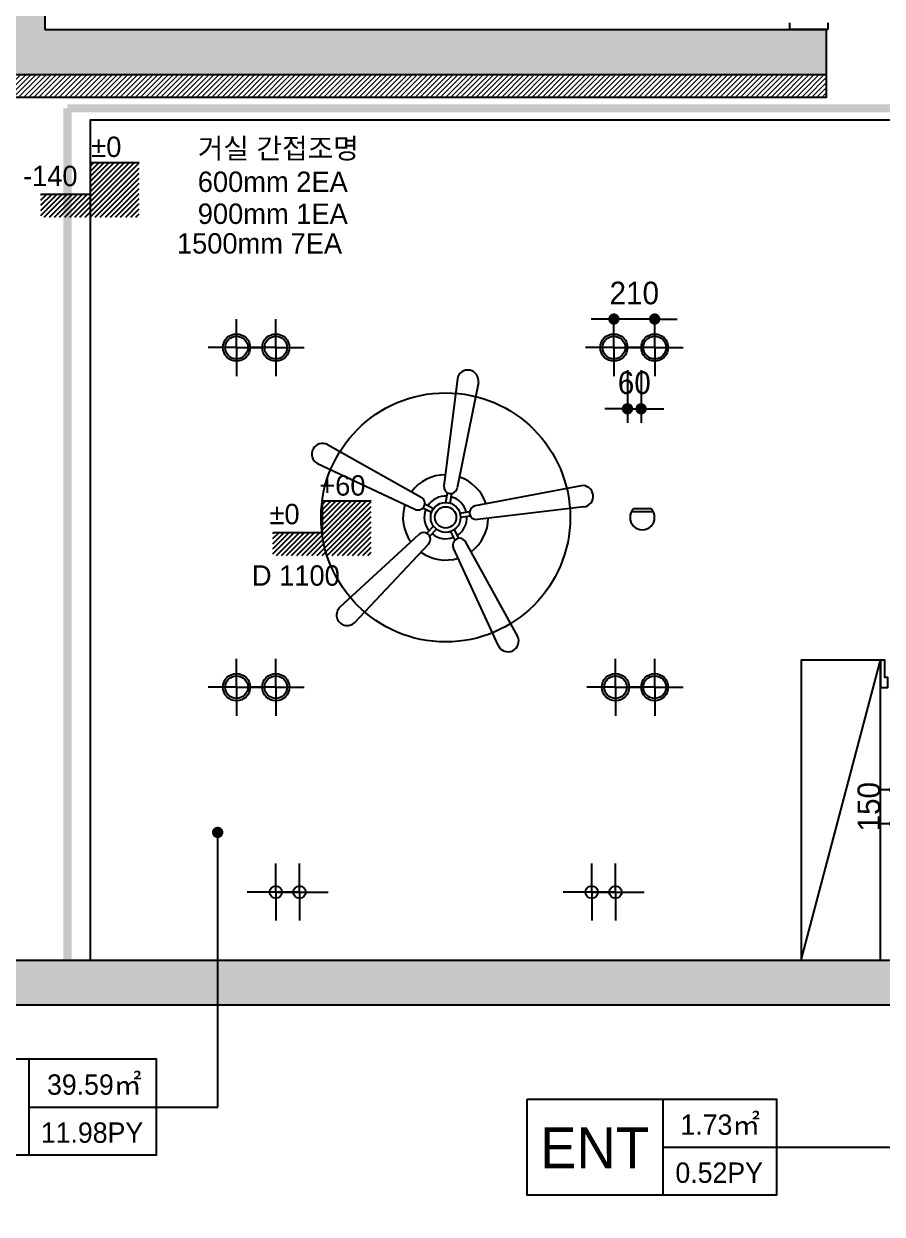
# Model space of a CAD drawing. Header units: millimetres. Extents: x 0 to 400063, y 963 to 238763.
# Drawn here: x 95232 to 99021, y 113700 to 118957 of the extents above; entities that cross this region are included whole.
import ezdxf
from ezdxf.enums import TextEntityAlignment as Align

# ---------------------------------------------------------------- set-up
doc = ezdxf.new("R2010")
doc.units = ezdxf.units.MM
doc.header["$LTSCALE"] = 40
doc.header["$PDMODE"] = 34
doc.linetypes.add('HID', pattern=[2.3, 1.5, -0.8])
doc.layers.get('Defpoints').update_dxf_attribs({"color": 249})
doc.layers.add('.', color=7, linetype='Continuous', lineweight=13)
for name, color, linetype in [('2sec', 2, 'Continuous'), ('3TI-CE-LIGHT', 6, 'Continuous'), ('DIM', 8, 'Continuous'), ('DOOR-FRAME', 4, 'Continuous'), ('GPG-TEXT', 3, 'Continuous'), ('RC-LIGHT', 7, 'Continuous'), ('SOL253', 253, 'Continuous'), ('도면층4', 4, 'Continuous'), ('도면층8', 253, 'Continuous')]:
    doc.layers.add(name, color=color, linetype=linetype)
doc.styles.add('GHS', font='stylu.ttf')
doc.styles.add('HY울릉도L', font='HYWULM.TTF')
doc.styles.add('울릉도 L', font='HYWULM.TTF')
doc.styles.add('휴먼엑스포', font='stylu.ttf')
doc.dimstyles.new('황금손50', dxfattribs={"dimscale": 50, "dimtxt": 3, "dimasz": 1, "dimexe": 1.25, "dimexo": 2, "dimgap": 1.25, "dimtad": 1, "dimdec": 0, "dimzin": 9, "dimtxsty": '울릉도 L', "dimblk": 'DOT', "dimcen": 2.5, "dimclrd": 1, "dimclre": 1, "dimadec": 0, "dimazin": 0, "dimtfac": 1, "dimtdec": 0, "dimtix": 1, "dimtmove": 0, "dimatfit": 2, "dimldrblk": 'DOT', "dimfxl": 0, "dimarcsym": 0})

# ---------------------------------------------------------------- blocks, each defined once
blk = doc.blocks.new('_Dot')
at = {"color": 0, "lineweight": -2}
blk.add_line((-0.5, 0), (-1, 0), dxfattribs=at)
at = {"color": 0, "const_width": 0.5}
blk.add_lwpolyline([(-0.25, 0, 1), (0.25, 0, 1)], format="xyb", close=True, dxfattribs=at)
blk = doc.blocks.new('*D233')
at = {"layer": 'Defpoints', "color": 0}
for p in [(97837, 117653.1), (97837, 117653.1), (98017, 117653.1)]:
    blk.add_point(p, dxfattribs=at)
at = {"layer": 'DIM', "color": 1, "lineweight": -2}
for p, q in [((97787, 117653.1), (97737, 117653.1)), ((98017, 117653.1), (97837, 117653.1)), ((98067, 117653.1), (98117, 117653.1)), ((97837, 117553.1), (97837, 117590.6)), ((98017, 117553.1), (98017, 117590.6))]:
    blk.add_line(p, q, dxfattribs=at)
at = {"layer": 'DIM', "color": 1, "lineweight": -2, "xscale": 50, "yscale": 50, "zscale": 50}
blk.add_blockref('_Dot', (97837, 117653.1), dxfattribs=at)
at = {"layer": 'DIM', "color": 1, "lineweight": -2, "xscale": 50, "yscale": 50, "zscale": 50, "rotation": 180}
blk.add_blockref('_Dot', (98017, 117653.1), dxfattribs=at)
at = {"layer": 'DIM', "color": 0, "insert": (97927, 117767.6), "char_height": 100, "attachment_point": 5, "style": '울릉도 L'}
blk.add_mtext('210', dxfattribs=at)
blk = doc.blocks.new('*D234')
at = {"layer": 'Defpoints', "color": 0}
for p in [(97897, 117527.1), (97957, 117527.1), (97957, 117256.8)]:
    blk.add_point(p, dxfattribs=at)
at = {"layer": 'DIM', "color": 1, "lineweight": -2}
for p, q in [((97897, 117427.1), (97897, 117194.3)), ((97957, 117427.1), (97957, 117194.3)), ((97847, 117256.8), (97797, 117256.8)), ((97897, 117256.8), (97957, 117256.8)), ((98007, 117256.8), (98057, 117256.8))]:
    blk.add_line(p, q, dxfattribs=at)
at = {"layer": 'DIM', "color": 1, "lineweight": -2, "xscale": 50, "yscale": 50, "zscale": 50}
blk.add_blockref('_Dot', (97897, 117256.8), dxfattribs=at)
at = {"layer": 'DIM', "color": 1, "lineweight": -2, "xscale": 50, "yscale": 50, "zscale": 50, "rotation": 180}
blk.add_blockref('_Dot', (97957, 117256.8), dxfattribs=at)
at = {"layer": 'DIM', "color": 0, "insert": (97927, 117371.3), "char_height": 100, "attachment_point": 5, "style": '울릉도 L'}
blk.add_mtext('60', dxfattribs=at)
blk = doc.blocks.new('*D236')
at = {"layer": 'Defpoints', "color": 0}
for p in [(99077.8, 115574.3), (99415.1, 115574.3), (99415.1, 115424.3)]:
    blk.add_point(p, dxfattribs=at)
at = {"layer": 'DIM', "color": 1, "lineweight": -2}
for p, q in [((99077.8, 115624.3), (99077.8, 115674.3)), ((99315.1, 115574.3), (99015.3, 115574.3)), ((99077.8, 115424.3), (99077.8, 115574.3)), ((99315.1, 115424.3), (99015.3, 115424.3)), ((99077.8, 115374.3), (99077.8, 115324.3))]:
    blk.add_line(p, q, dxfattribs=at)
at = {"layer": 'DIM', "color": 1, "lineweight": -2, "xscale": 50, "yscale": 50, "zscale": 50}
for p, rotation in [((99077.8, 115574.3), 270), ((99077.8, 115424.3), 90)]:
    blk.add_blockref('_Dot', p, dxfattribs=dict(at, rotation=rotation))
at = {"layer": 'DIM', "color": 0, "insert": (98963.3, 115499.3), "char_height": 100, "attachment_point": 5, "rotation": 90, "style": '울릉도 L'}
blk.add_mtext('150', dxfattribs=at)

msp = doc.modelspace()

# ---------------------------------------------------------------- hatches: boundary and pattern name
at = {"layer": '.'}
h = msp.add_hatch(color=251, dxfattribs=at)
h.dxf.hatch_style = 1
h.paths.add_polyline_path([(93853.2, 115385.2), (93653.2, 115293), (93653.2, 114622.2), (96087.5, 114622.2), (96087.5, 114822.2), (93853.2, 114822.2)])
h.paths.add_polyline_path([(99106.2, 114822.2), (96087.5, 114822.2), (96087.5, 114622.2), (99106.2, 114622.2)])
h.paths.add_polyline_path([(103984.1, 114767.2), (103524.1, 114767.2), (103524.1, 115409.2), (103324.1, 115409.2), (103324.1, 114822.2), (100618.2, 114822.2), (100618.2, 116297.2), (100464.1, 116297.2), (100463.2, 114822.2), (100068.2, 114822.2), (100068.2, 114622.2), (103777.1, 114622.2), (103777.1, 113259.2), (104937.1, 113259.2), (104937.1, 113947.2), (104814.1, 113947.2), (104814.1, 113382.2), (103984.1, 113382.2)])
h.paths.add_polyline_path([(103524.1, 117222.2), (103600.7, 117222.2), (103600.7, 117382.2), (100463.2, 117382.2), (100463.2, 117197.2), (100618.2, 117197.2), (100618.2, 117222.2), (103324.1, 117222.2), (103324.1, 116589.2), (103524.1, 116589.2)])
h.paths.add_polyline_path([(105592.2, 117637.2), (105392.2, 117637.2), (105392.2, 117382.2), (104395.7, 117382.2), (104395.7, 117222.2), (104584.1, 117222.2), (104584.1, 116622.2), (105414.1, 116622.2), (105414.1, 116482.2), (105592.2, 116482.2), (105592.2, 116622.2)])
h.paths.add_polyline_path([(104773.2, 117222.2), (105392.2, 117222.2), (105392.2, 116822.2), (104773.2, 116822.2)], flags=16)
h.paths.add_polyline_path([(105592.2, 120113.2), (102167.2, 120113.2), (102167.2, 119957.2), (105392.2, 119957.2), (105392.2, 119707.2), (105592.2, 119707.2)])
h.paths.add_polyline_path([(101264.2, 120113.2), (101252.2, 120113.2), (101252.2, 121753.2), (100627.2, 121753.2), (100627.2, 123198.2), (105367.2, 123198.2), (105367.2, 122488.2), (105592.2, 122488.2), (105592.2, 123398.2), (95324.2, 123398.2), (95324.2, 123480.2), (93504.2, 123480.2), (93504.2, 121396.2), (93696.2, 121396.2), (93696.2, 121334.2), (93896.2, 121334.2), (93896.2, 121396.2), (95124.2, 121396.2), (95124.2, 121282.2), (95324.2, 121282.2), (95324.2, 121595.2), (93704.2, 121595.2), (93704.2, 123280.2), (95174.2, 123280.2), (95174.2, 122320.2), (95324.2, 122320.2), (95324.2, 123198.2), (98619.2, 123198.2), (98619.2, 122450.2), (98769.2, 122450.2), (98769.2, 123198.2), (100114.2, 123198.2), (100114.2, 121753.2), (98619.2, 121753.2), (98619.2, 119821.2), (98774.2, 119821.2), (98774.2, 119957.2), (98789.2, 119957.2), (98789.2, 120107.2), (98774.2, 120107.2), (98774.2, 121557.2), (100359.2, 121557.2), (101109.2, 121557.2), (101109.2, 120107.2), (100359.2, 120107.2), (99589.2, 120107.2), (99589.2, 119957.2), (101264.2, 119957.2)])
h.paths.add_polyline_path([(100477.2, 121753.2), (100264.2, 121753.2), (100264.2, 123198.2), (100477.2, 123198.2)], flags=16)
h.paths.add_polyline_path([(98774.2, 118932.2), (95324.2, 118932.2), (95324.2, 119182.2), (95124.2, 119182.2), (95124.2, 118932.2), (95006.2, 118932.2), (95006.2, 118732.2), (98774.2, 118732.2)])
h.paths.add_polyline_path([(93973.2, 118932.2), (93896.2, 118932.2), (93896.2, 118994.2), (93696.2, 118994.2), (93695, 118749.2), (93853.2, 118732.2), (93973.2, 118732.2)])
h = msp.add_hatch(dxfattribs=at)
h.set_pattern_fill('ANSI31', color=256, scale=5)
h.set_pattern_definition([(45, (-58243.64, -39174.001), (-11.2253202, 11.2253202), [])])
h.paths.add_polyline_path([(98774.2, 118732.2), (95049.7, 118732.2), (95049.7, 118722.2), (95029.1, 118722.2), (95006.2, 118722.2), (95049.7, 118722.2), (95049.7, 118732.2), (95006.2, 118732.2), (95006.2, 118632.2), (98774.2, 118632.2)])
h = msp.add_hatch()
h.set_pattern_fill('ANSI31', color=8, scale=5, angle=180)
h.set_pattern_definition([(225, (-44897.744, -42524.442), (11.2253202, -11.2253202), [])])
h.paths.add_polyline_path([(95741.1, 118343.1), (95524.2, 118343.1), (95524.2, 118203.1), (95307.3, 118203.1), (95307.3, 118103.1), (95741.1, 118103.1)])
h = msp.add_hatch()
h.set_pattern_fill('ANSI31', color=8, scale=5, angle=180)
h.set_pattern_definition([(225, (-43873.283, -44019.084), (11.2253202, -11.2253202), [])])
h.paths.add_polyline_path([(96765.5, 116848.5), (96548.7, 116848.5), (96548.7, 116708.5), (96331.8, 116708.5), (96331.8, 116608.5), (96765.5, 116608.5)])

# ---------------------------------------------------------------- linework, layer by layer
at = {"layer": '2sec'}
for points in [[(95324.2, 118932.2), (98774.2, 118932.2), (98774.2, 118732.2), (95006.2, 118732.2), (95006.2, 118932.2), (95124.2, 118932.2), (95124.2, 119182.2), (95324.2, 119182.2)], [(99106.2, 114622.2), (93653.2, 114622.2), (93653.2, 115293), (93853.2, 115385.2), (93853.2, 114822.2), (99106.2, 114822.2)]]:
    msp.add_lwpolyline(points, close=True, dxfattribs=at)
msp.add_lwpolyline([(98774.2, 118732.2), (98774.2, 118632.2), (95006.2, 118632.2)], dxfattribs=at)
at = {"layer": '3TI-CE-LIGHT', "color": 1}
for p, q in [((96171, 117527.1), (96171, 117653.1)), ((96344, 117527.1), (96344, 117653.1)), ((97837, 117527.1), (97837, 117653.1)), ((98017, 117527.1), (98017, 117653.1)), ((96171, 117527.1), (96045, 117527.1)), ((96171, 117527.1), (96297, 117527.1)), ((96171, 117527.1), (96171, 117401.1)), ((96344, 117527.1), (96218, 117527.1)), ((96344, 117527.1), (96470, 117527.1)), ((96344, 117527.1), (96344, 117401.1)), ((97837, 117527.1), (97711, 117527.1)), ((97837, 117527.1), (97963, 117527.1)), ((97837, 117527.1), (97837, 117401.1)), ((98017, 117527.1), (97891, 117527.1)), ((98017, 117527.1), (98143, 117527.1)), ((98017, 117527.1), (98017, 117401.1)), ((96171, 116027.1), (96171, 116153.1)), ((96344, 116027.1), (96344, 116153.1)), ((97844, 116027.1), (97844, 116153.1)), ((98017, 116027.1), (98017, 116153.1)), ((96171, 116027.1), (96045, 116027.1)), ((96171, 116027.1), (96297, 116027.1)), ((96171, 116027.1), (96171, 115901.1)), ((96344, 116027.1), (96218, 116027.1)), ((96344, 116027.1), (96470, 116027.1)), ((96344, 116027.1), (96344, 115901.1)), ((97844, 116027.1), (97718, 116027.1)), ((97844, 116027.1), (97970, 116027.1)), ((97844, 116027.1), (97844, 115901.1)), ((98017, 116027.1), (97891, 116027.1)), ((98017, 116027.1), (98143, 116027.1)), ((98017, 116027.1), (98017, 115901.1)), ((96344, 115122.2), (96344, 115248.2)), ((96449, 115122.2), (96449, 115248.2)), ((97739, 115122.2), (97739, 115248.2)), ((97844, 115122.2), (97844, 115248.2)), ((96344, 115122.2), (96218, 115122.2)), ((96449, 115122.2), (96323, 115122.2)), ((96344, 115122.2), (96470, 115122.2)), ((96344, 115122.2), (96344, 114996.2)), ((96359.9, 115122.2), (96485.9, 115122.2)), ((96449, 115122.2), (96575, 115122.2)), ((96449, 115122.2), (96449, 114996.2)), ((97739, 115122.2), (97613, 115122.2)), ((97844, 115122.2), (97718, 115122.2)), ((97739, 115122.2), (97865, 115122.2)), ((97739, 115122.2), (97739, 114996.2)), ((97844, 115122.2), (97970, 115122.2)), ((97844, 115122.2), (97844, 114996.2))]:
    msp.add_line(p, q, dxfattribs=at)
at = {"layer": '3TI-CE-LIGHT', "color": 1, "linetype": 'HID', "const_width": 36}
for points in [[(103699.2, 118584.1), (95424.2, 118584.1)], [(95424.2, 118584.1), (95424.2, 114822.2)]]:
    msp.add_lwpolyline(points, dxfattribs=at)
at = {"layer": '3TI-CE-LIGHT'}
for points in [[(95741.1, 118343.1), (95524.2, 118343.1), (95524.2, 118203.1), (95307.3, 118203.1)], [(96765.5, 116848.5), (96548.7, 116848.5), (96548.7, 116708.5), (96331.8, 116708.5)]]:
    msp.add_lwpolyline(points, dxfattribs=at)
for centre, radius in [((96171, 117527.1), 60), ((96344, 117527.1), 60), ((97837, 117527.1), 60), ((98017, 117527.1), 60), ((96171, 116027.1), 60), ((96344, 116027.1), 60), ((97844, 116027.1), 60), ((98017, 116027.1), 60), ((96344, 115122.2), 27.5), ((96449, 115122.2), 27.5), ((97739, 115122.2), 27.5), ((97844, 115122.2), 27.5)]:
    msp.add_circle(centre, radius, dxfattribs=at)
at = {"layer": '3TI-CE-LIGHT', "color": 8}
for centre in [(96171, 117527.1), (96344, 117527.1), (97837, 117527.1), (98017, 117527.1), (96171, 116027.1), (96344, 116027.1), (97844, 116027.1), (98017, 116027.1)]:
    msp.add_circle(centre, 50, dxfattribs=at)
at = {"layer": 'DOOR-FRAME', "linetype": 'Continuous'}
for p, q in [((98611.7, 118962.2), (98611.7, 118932.2)), ((98781.7, 118932.2), (98611.7, 118932.2)), ((98781.7, 118962.2), (98781.7, 118932.2))]:
    msp.add_line(p, q, dxfattribs=at)
at = {"layer": 'RC-LIGHT', "color": 6}
for p, q in [((97145.7, 117389.4), (97086.4, 116917.2)), ((97238.5, 117372.5), (97145.6, 116907.6)), ((96572.4, 117098.5), (96985.9, 116866.5)), ((96527.7, 117015.5), (96958.4, 116813.1)), ((97095.2, 116843.1), (97102.1, 116885.8)), ((97113.8, 116840), (97120.7, 116882.8)), ((97692.3, 116917.1), (97224.9, 116827.6)), ((97040.3, 116815.4), (97001.8, 116835.2)), ((97031.6, 116798.6), (96993.2, 116818.4)), ((97157.1, 116796.4), (97199.9, 116803)), ((97160, 116777.7), (97202.8, 116784.4)), ((97704.9, 116823.7), (97234, 116768.4)), ((98001.4, 116815.3), (97923.6, 116815.3)), ((97041, 116737.8), (97010.3, 116707.3)), ((97054.3, 116724.4), (97023.6, 116693.9)), ((97131.8, 116723), (97151.3, 116684.4)), ((96627.2, 116380.3), (96975.6, 116701.9)), ((97115, 116714.6), (97134.5, 116675.9)), ((97412.1, 116251.4), (97182.5, 116668.3)), ((96692.3, 116312.1), (97017.8, 116659.3)), ((97327.1, 116210.5), (97129, 116641.2))]:
    msp.add_line(p, q, dxfattribs=at)
at = {"layer": 'RC-LIGHT', "color": 7}
msp.add_line((98011.1, 116801.7), (97913.9, 116801.7), dxfattribs=at)
at = {"layer": 'RC-LIGHT', "color": 6}
for radius in [66, 47.1]:
    msp.add_circle((97094, 116777.1), radius, dxfattribs=at)
for centre, radius, start, end in [((97192.1, 117380.9), 47.1, 349.67, 169.67), ((96550, 117057), 47.1, 61.67, 241.67), ((97094, 116777.1), 188.5, 90.4651, 143.078), ((97094, 116777.1), 188.5, 18.4651, 71.078), ((97116, 116912.4), 30, 170.7734, 350.7734), ((97698.6, 116870.4), 47.1, 277.67, 97.67), ((97094, 116777.1), 188.5, 162.4651, 215.078), ((96972.2, 116839.8), 30, 242.7734, 62.7734), ((97094, 116777.1), 94.3, 86.5125, 147.0342), ((97094, 116777.1), 94.3, 14.5125, 75.0342), ((97229.5, 116798), 30, 98.7734, 278.7734), ((97094, 116777.1), 94.3, 158.5125, 219.0342), ((97094, 116777.1), 94.3, 302.5125, 3.0342), ((97094, 116777.1), 188.5, 306.4651, 359.078), ((97962.5, 116777.2), 54.4, 135.573, 44.427), ((96996.7, 116680.6), 30, 314.7734, 134.7734), ((97094, 116777.1), 94.3, 230.5125, 291.0342), ((97155.7, 116654.8), 30, 26.7734, 206.7734), ((97094, 116777.1), 188.5, 234.4651, 287.078), ((96659.7, 116346.2), 47.1, 133.67, 313.67), ((97369.6, 116230.9), 47.1, 205.67, 25.67)]:
    msp.add_arc(centre, radius, start, end, dxfattribs=at)
at = {"layer": 'SOL253'}
for p, q in [((96087.5, 114172.9), (96087.5, 115385.8)), ((95254.5, 113960.7), (95254.5, 114385.2)), ((98054.3, 113783.8), (98054.3, 114208.3)), ((95254.5, 114172.9), (95816.6, 114172.9)), ((95816.6, 114172.9), (96087.5, 114172.9)), ((98054.3, 113996), (98555.5, 113996)), ((98555.5, 113996), (99158.9, 113996))]:
    msp.add_line(p, q, dxfattribs=at)
at = {"layer": 'SOL253', "const_width": 25}
msp.add_lwpolyline([(96087.5, 115373.3, -1), (96087.5, 115398.3, -1)], format="xyb", close=True, dxfattribs=at)
at = {"layer": 'SOL253'}
for points in [[(93654.5, 114385.2), (95816.6, 114385.2), (95816.6, 113960.7), (93654.5, 113960.7)], [(97454.3, 114208.3), (98555.5, 114208.3), (98555.5, 113783.8), (97454.3, 113783.8)]]:
    msp.add_lwpolyline(points, close=True, dxfattribs=at)
at = {"layer": '도면층8'}
msp.add_line((98664, 114822.2), (99014, 116146.3), dxfattribs=at)
for points in [[(103599.2, 117382.2), (103599.2, 118532.2), (95524.2, 118532.2), (95524.2, 114822.2)], [(99014, 116035.9), (99014, 116026.3), (99045.8, 116026.3), (99045.8, 116069.9), (99032.5, 116069.9), (99032.5, 116146.3), (99014, 116146.3), (99014, 116035.9)]]:
    msp.add_lwpolyline(points, dxfattribs=at)
msp.add_lwpolyline([(98664, 114822.2), (99014, 114822.2), (99014, 116146.3), (98664, 116146.3)], close=True, dxfattribs=at)
msp.add_circle((97094, 116777.1), 550, dxfattribs=at)

# ---------------------------------------------------------------- texts
at = {"layer": 'GPG-TEXT'}
for s, height, style, p in [('39.59㎡', 90, 'HY울릉도L', (95542.8, 114227)), ('1.73㎡', 90, 'HY울릉도L', (98306.7, 114050.1)), ('11.98PY', 90, 'HY울릉도L', (95532.6, 114014.8)), ('ENT', 180, 'GHS', (97751.9, 113902.7)), ('0.52PY', 90, 'HY울릉도L', (98301.7, 113837.9))]:
    msp.add_text(s, height=height, dxfattribs=dict(at, style=style)).set_placement(p, align=Align.CENTER)
at = {"layer": '도면층4', "style": '휴먼엑스포'}
for s, p in [('%%P0', (95529.4, 118368.9)), ('거실 간접조명', (95999.7, 118362)), ('-140', (95227.9, 118240.1)), ('600mm 2EA', (95999.7, 118214.5)), ('900mm 1EA', (95999.7, 118073.2)), ('1500mm 7EA', (95907.7, 117942.4)), ('+60', (96536.1, 116873.3)), ('%%P0', (96316.3, 116746.8)), ('D 1100', (96238.5, 116475.4))]:
    msp.add_text(s, height=90, dxfattribs=at).set_placement(p)

# ---------------------------------------------------------------- dimensions: what is measured, and where the dimension line sits
at = {"layer": 'DIM'}
dim = msp.add_linear_dim(base=(97837, 117653.1), p1=(98017, 117653.1), p2=(97837, 117653.1), text='210', dimstyle='황금손50', override={"dimtxt": 2}, dxfattribs=at)
dim.commit()
dim.dimension.update_dxf_attribs({"geometry": '*D233', "text_midpoint": (97927, 117767.6)})
dim = msp.add_linear_dim(base=(97957, 117256.8), p1=(97897, 117527.1), p2=(97957, 117527.1), dimstyle='황금손50', override={"dimtxt": 2}, dxfattribs=at)
dim.commit()
dim.dimension.update_dxf_attribs({"geometry": '*D234', "text_midpoint": (97927, 117371.3)})
dim = msp.add_linear_dim(base=(99077.8, 115574.3), p1=(99415.1, 115424.3), p2=(99415.1, 115574.3), angle=90, dimstyle='황금손50', override={"dimtxt": 2}, dxfattribs=at)
dim.commit()
dim.dimension.update_dxf_attribs({"geometry": '*D236', "text_midpoint": (98963.3, 115499.3)})

doc.saveas('drawing.dxf')
